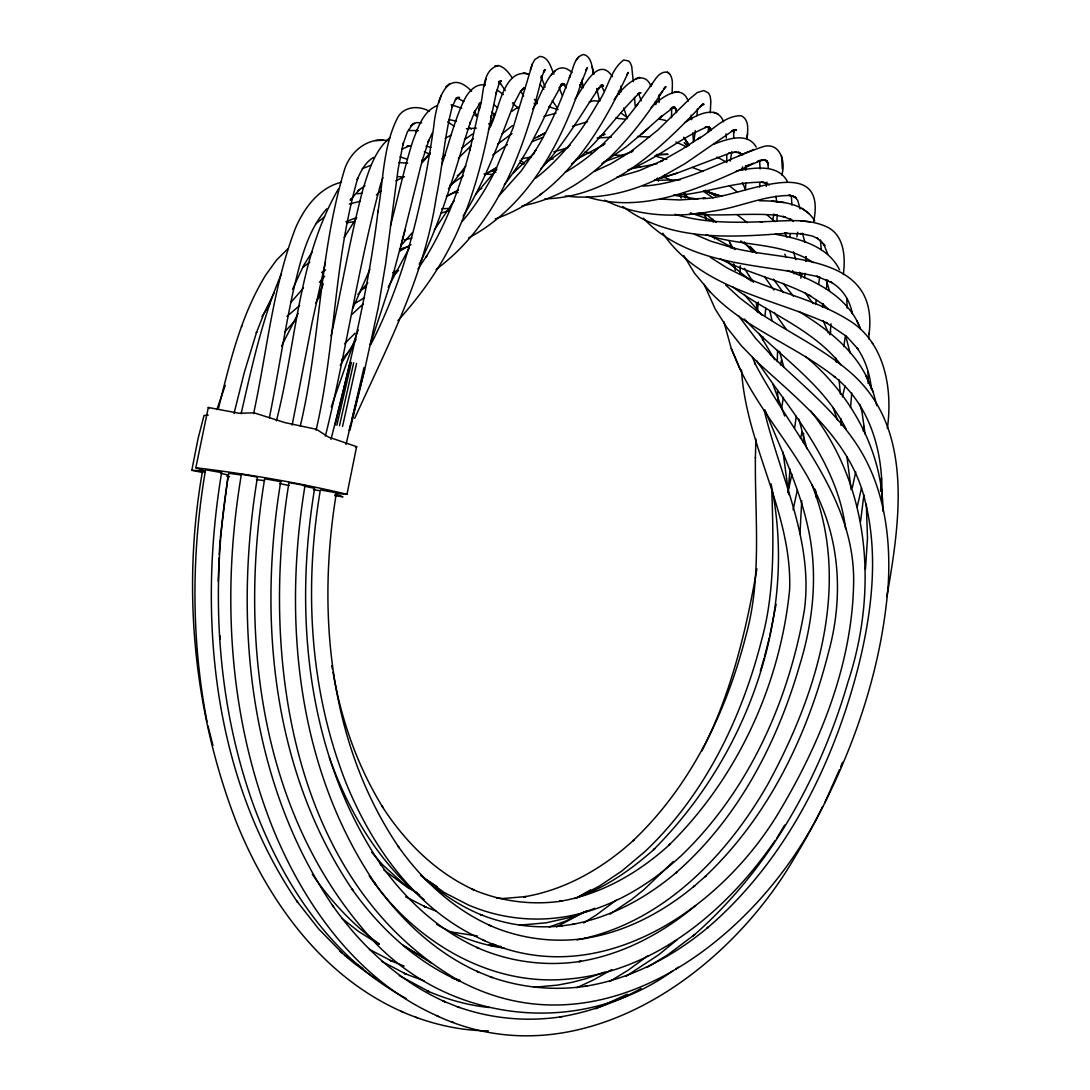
<?xml version="1.0" encoding="UTF-8"?>
<svg xmlns="http://www.w3.org/2000/svg" width="1090" height="1090" viewBox="0 0 1090 1090"><rect width="100%" height="100%" fill="white"/><g stroke="black" fill="none" stroke-linecap="round" stroke-linejoin="round"><path stroke-width="1.5" d="M841.044 425.481L841.071 418.778M777.265 361.594L777.592 350.312M755.397 457.337L755.384 458.045C754.811 517.478 762.155 578.245 745.737 636.356C726.267 712.438 690.488 786.326 632.881 840.84L634.285 839.613C603.329 868.008 565.492 890.026 523.636 896.893L525.966 896.579L503.021 898.514L496.522 898.119M726.717 162.546L726.826 154.794M671.495 117.72L671.699 108.033M746.895 139.302C747.59 131.631 750.015 119.696 741.118 115.772C724.101 115.39 711.947 131.304 698.036 138.989L700.407 137.326L681.713 149.494L660.336 161.62L662.72 160.407L639.19 170.667L616.599 177.397M805.932 261.246L806.014 256.613L805.932 261.164M697.505 108.646L696.946 115.676M803.385 442.704L803.575 433.248M218.3 581.365L219.022 558.08M755.384 458.045L755.901 439.052M869.03 334.317C879.494 252.24 785.563 261.723 732.752 247.893L734.933 248.479L710.83 241.176L694.48 234.296M745.819 182.82L745.505 189.047M781.775 174.931C786.34 161.034 779.159 140.338 761.433 147.245C722.248 160.761 685.501 183.583 643.086 186.104M881.701 499.111C883.84 453.985 870.828 405.385 834.054 376.363L835.144 377.304C795.359 345.203 744.184 328.812 709.059 290.689M782.307 168.895L781.544 155.557M659.028 102.555L659.287 94.721M740.042 273.74L740.301 265.81M801.736 500.8L799.978 533.868M672.176 93.508C671.862 86.478 674.438 76.654 667.434 72.199C658.742 70.864 654.545 81.151 650.035 86.628L651.793 84.175L636.029 106.439L637.732 104.054C617.839 130.895 594.322 155.816 565.002 172.411M776.952 220.561L777.211 214.798M759.689 187.058L759.934 182.371M868.158 383.489L868.103 371.949M762.687 339.903L762.864 336.619M733.734 138.403L733.665 130.091L734.442 132.272L733.529 130.119M219.226 554.742L220.112 539.754M710.258 112.883L710.844 101.37L710.217 96.383L708.582 93.059L703.827 90.552L697.382 92.486L689.779 98.754L658.087 129.846L630.592 151.851M851.753 393.136L850.554 407.469M868.73 338.908L869.111 333.036M880.57 491.29L881.483 478.142M757.441 311.536L758.368 302.012M788.056 491.958L790.059 469.122M830.171 333.676L831.002 323.757M220.262 538.079L228.11 475.022L220.602 473.278M865.446 569.375L867.49 538.256L866.318 504.18M708.146 131.686L708.704 126.604M764.894 316.509L765.848 308.116M804.611 277.909L805.074 273.345M887.355 428.438C892.846 388.994 884.985 341.483 847.829 319.615C816.819 300.404 780.522 292.924 747.44 278.236L749.348 279.081L727.262 268.045L710.462 257.417M789.787 237.552L790.141 234.432M863.88 494.915L860.569 521.483M813.794 221.243C827.678 149.044 736.05 199.715 702.818 198.503L705.353 198.176L679.819 199.96L660.227 199.102M827.719 279.966L826.288 289.259M746.977 138.566L747.59 133.634M693.948 141.114L695.27 130.623M843.333 274.53C845.418 258.194 844.736 237.293 828.836 227.865C807.676 216.978 782.865 221.502 760.043 221.788L762.578 221.706C733.27 222.769 703.295 223 675.01 214.24M818.617 284.435L819.666 276.833M794.651 427.907L796.272 416.298M843.837 346.62L845.227 336.674M815.633 304.41L816.328 299.791M205.097 471.956L202.372 471.779C181.826 589.404 193.611 712.642 237.048 823.917C269.039 902.302 323.212 977.417 402.891 1012.038M342.423 953.205L318.525 928.775L296.575 900.803L297.665 902.384C213 777.988 197.522 618.085 221.611 472.597L205.547 469.776C191.363 552.957 191.009 638.726 207.005 721.675M240.413 474.899L228.805 473.264C210.302 582.646 215.37 697.355 252.512 802.431C281.111 881.51 330.679 958.001 406.488 998.658M438.752 1016.534C359.073 981.899 304.9 906.798 272.909 828.414C228.328 716.621 221.502 592.224 241.408 474.259L257.485 477.093C233.383 622.581 248.861 782.484 333.54 906.88L332.436 905.286C361.199 946.038 399.117 981.354 445.02 1001.778L442.853 1000.906L459.326 1007.528L457.132 1006.642C490.527 1018.7 526.879 1022.107 561.95 1016.67L559.633 1016.984C588.205 1012.365 615.877 1002.555 641.152 988.467M460.007 981.245L456.982 980.033L459.149 980.918C415.454 961.489 379.375 927.876 352.002 889.099L353.106 890.68C272.527 772.279 257.799 620.087 280.729 481.617L264.652 478.782C239.378 632.009 258.63 804.87 361.594 927.399C437.24 1021.371 574.621 1041.427 672.939 970.781M704.14 284.34L715.312 309.247L727.071 327.709L741.323 345.721L757.155 361.975C800.455 401.651 851.372 440.851 865.174 501.291C878.772 555.273 871.809 612.049 858.661 665.391C833.496 764.322 785.713 861.086 707.056 928.244L708.514 926.977C673.157 956.584 630.851 979.093 584.962 986.3L587.278 985.987C554.742 991.028 521.02 987.867 490.05 976.681L492.23 977.567L476.807 971.353L478.973 972.226C436.381 953.287 401.202 920.519 374.524 882.709L375.614 884.29C297.039 768.859 282.678 620.469 305.036 485.445L288.973 482.625C260.278 656.371 291.411 882.423 457.078 979.597C603.574 1059.603 759.853 936.569 822.609 806.641M723.842 321.632L731.295 348.582L740.015 369.074C762.837 416.884 801.423 455.497 821.274 504.929C840.962 551.54 841.875 604.473 828.373 652.869C807.213 736.227 768.041 817.35 704.753 876.878L706.17 875.638L693.404 886.892L694.861 885.611C663.401 911.962 625.742 931.991 584.908 938.408L587.224 938.095C554.088 943.286 519.589 938.694 488.933 925.069L491.1 925.955C453.208 909.101 421.898 879.943 398.15 846.303L399.24 847.884C329.289 745.097 316.495 612.989 336.415 492.775L320.351 489.955C303.824 587.892 309.478 691.196 346.497 784.023C373.189 849.328 418.342 912.003 484.832 940.711M766.243 186.335L766.924 182.112M742.018 169.877L742.494 166.852M863.253 431.109L864.029 426.354M781.585 408.287L783.397 397.441M730.218 161.102L731.867 151.605M886.851 596.734C899.781 522.096 914.837 427.43 849.723 371.826L848.62 370.886C820.825 347.329 787.43 331.973 757.482 311.495L758.953 312.585L739.878 298.047L725.599 284.926M776.094 604.323L769.676 636.219M316.059 430.223C335.516 347.097 333.935 259.924 357.847 177.929L357.193 179.578C360.899 171.13 365.3 162.178 373.598 157.396M300.281 425.999C320.324 341.797 319.316 253.316 344.29 170.394C349.754 151.96 367.521 136.809 387.413 140.637M325.379 436.055C346.347 351.988 358.092 265.674 381.2 182.153M756.896 568.776C746.091 631.437 730.94 694.071 701.865 751.01M202.563 472.515L191.813 470.267L198.148 438.248L204.048 415.454L208.231 415.14M191.813 470.267L205.152 470.989L195.832 467.733L208.313 407.469L239.037 413.287L254.079 412.838L284.994 422.634L316.427 429.296L328.281 436.981L356.607 446.668L346.974 494.301L336.333 493.538M796.885 236.857L797.757 232.252M780.522 364.932L781.475 359.972M269.353 417.852C277.936 375.437 284.149 332.573 293.442 290.294C300.309 261.859 306.808 231.353 326.728 208.83M253.575 413.628C267.009 351.811 272.636 287.774 295.39 228.355C304.055 208.149 318.73 188.011 341.075 182.303M292.161 425.073L312.312 321.482L325.46 261.873M276.383 420.849C296.371 343.922 297.625 259.134 338.35 189.074M787.934 492.326L791.871 474.341M852.339 487.68L855.718 471.888M331.074 335.993C342.015 287.079 350.149 237.552 363.011 189.074C368.815 170.708 374.633 150.406 390.084 137.585M793.07 509.793L797.308 490.323M342.546 426.449L356.553 363.447M772.619 220.207L773.995 214.008M857.217 506.973L861.536 487.775M241.094 413.778C251.994 366.444 262.186 318.457 281.479 273.685M339.508 425.672L353.705 362.67M336.865 425.223L351.416 362.425M346.021 444.516L364.019 367.521M330.978 439.352C350.231 363.774 368.897 287.842 378.135 210.275L377.903 212.005C383.421 180.354 382.849 146.114 397.986 117.025C404.472 106.098 419.132 105.444 429.365 111.262M335.025 425.168L350.013 362.752M471.643 91.247C445.265 64.119 435.632 106.561 433.793 126.277C423.056 201.446 405.862 276.397 370.9 344.358M218.218 409.363C229.69 363.215 240.645 315.582 265.96 274.707L276.574 260.047L287.964 248.697M233.996 413.587L244.351 372.262L256.654 331.987L256.382 332.832L263.616 314.342L274.094 292.829M349.945 430.06L364.878 368.761L378.353 307.135L385.642 263.726L398.163 168.814L403.273 143.049L402.755 145.093L407.333 131.972L412.265 124.682L410.835 126.14L414.486 123.334L412.524 124.056L416.707 122.57L421.68 122.802M822.35 307.053L823.086 304.055M400.752 246.49L422.389 159.739L421.83 161.756L428.929 140.133L428.07 142.068L432.199 133.143M842.366 396.855L845.063 385.996M512.382 78.099C508.853 72.921 504.82 67.09 498.348 65.564C480.649 69.937 484.655 96.329 479.096 109.817L479.586 107.283L469.804 150.488L470.349 148.226C460.62 186.254 446.505 223.286 426.108 256.927L426.98 255.482L417.933 269.012M349.181 430.4L350.857 423.833M351.689 420.549L364.591 369.619M764.54 656.684L769.322 637.813M390.424 225.875C397.986 197.467 404.049 168.65 412.96 140.61C418.07 127.585 423.097 111.166 437.308 105.553M486.154 78.752L484.192 86.273M800.482 438.248L802.077 432.09M405.03 230.29L392.019 278.413L370.232 344.631M800.796 278.182L802.077 273.454M829.831 334.78L830.703 331.66M760.343 671.181L764.076 658.292M216.883 409.54L225.262 385.356M441.804 164.604C448.944 143.594 454.053 121.78 463.454 101.602C467.283 93.209 474.804 83.031 485.336 85.047M553.911 74.134C550.872 67.498 548.638 56.598 539.673 56.421L534.768 59.637L532.397 63.915L513.158 127.694L495.146 171.144L496.127 169.114C486.685 187.657 475.785 205.601 462.187 221.42M241.517 326.837L241.803 325.978M441.028 95.702L438.63 102.951M499.343 82.677L495.8 94.435L496.481 91.86L491.072 117.611L491.576 115.09C481.903 167.301 467.637 219.581 439.651 265.224L438.793 266.668C427.007 285.975 413.015 303.824 397.945 320.664M331.292 406.856L358.201 329.929M582.741 78.575C562.181 141.237 529.222 205.574 468.727 237.852M532.397 63.915L530.326 69.91M581.134 82.976L580.112 85.715L587.401 67.621L585.766 69.951M315.909 303.184L323.321 283.85M381.786 180.64L382.971 177.588M488.483 129.683C499.029 114.6 501.986 67.239 528.677 74.134L523.404 72.744M292.583 289.191L303.701 265.374L311.958 252.199M494.233 115.472L495.173 113.156L489.614 126.849M839.423 769.69L824.599 803.126M840.663 766.747L842.516 762.305M352.792 308.402L369.905 269.271M318.294 298.96L320.215 294.572M354.7 418.342C387.086 346.797 424.528 276.124 436.218 197.413C442.594 166.743 444.447 135.174 452.745 104.913L451.996 107.215L456.438 97.882L455.279 99.926L458.018 97.201L456.315 98.618L459.517 97.405L457.405 98.059L463.89 101.52M416.23 131.972L417.102 130.037M592.224 66.858L593.669 74.243C591.829 67.389 592.02 56.762 583.668 54.5C573.681 56.789 573.285 70.005 569.389 77.649L570.411 74.897C560.764 101.574 549.578 127.802 534.591 151.973L535.871 149.889L521.279 170.885L499.043 195.723M281.574 346.061L298.06 313.525M419.241 264.216C442.254 219.049 454.993 169.877 470.458 121.876L469.695 124.151L475.308 110.526L474.15 112.583L480.268 102.869L478.755 104.613L481.017 102.514M409.418 247.675L388.19 287.256M532.792 108.905C541.226 98.045 551.513 53.669 572.046 72.526M320.174 293.646L318.661 296.534L320.283 293.591M498.947 83.78L500.964 80.742L498.934 81.845L501.509 81.246L499.22 81.546M340.216 365.314L356.171 339.29M344.208 237.511L356.716 217.496M351.021 198.816L350.163 200.26L359.509 189.537L358.119 190.614L364.973 185.695M776.993 837.815L784.65 825.103M262.022 316.591L269.911 303.674M463.1 216.161C485.568 180.954 499.029 141.25 514.439 102.719L513.322 104.994L520.175 92.023L524.29 87.595L522.573 89.38L524.917 88.631L521.878 89.571M454.149 200.724L434.338 229.99M666.099 86.791L663.51 89.012L665.513 86.819C631.628 139.561 586.979 193.489 522.124 205.887M575.098 98.931C582.769 89.217 597.838 54.486 612.485 76.654M595.78 92.541L599.391 87.377C580.507 115.049 564.184 144.725 540.694 168.964M421.939 162.914L430.25 153.063M578.722 56.666L576.215 60.195M662.339 91.138L658.442 96.615L660.199 94.162M775.154 840.417C727.33 910.286 654.749 971.885 567.291 979.133C488.007 986.586 412.824 939.675 369.197 875.842M290.689 302.625L303.497 287.964M504.288 184.864C523.159 160.666 536.975 133.048 550.028 105.417L548.87 107.842L561.214 85.551L559.456 87.473L563.557 83.644L560.451 85.429L562.576 84.216M448.426 188.734L465.839 165.953M496.877 169.086L475.949 194.034M357.915 294.423L367.834 282.841M341.442 360.122L349.1 351.184M319.452 282.296L324.643 276.274M284.762 331.837L294.75 320.923M458.386 158.214L471.316 145.474M400.711 245.877L412.252 232.77M614.079 99.694C621.218 89.271 642.214 65.482 651.071 86.151M597.756 89.693L602.402 85.088L600.1 86.069L603.152 85.156L600.754 85.388L603.615 86.042L601.312 85.456M555.219 70.673L551.54 74.76M626.696 74.91L628.235 72.43C600.386 132.898 561.554 196.105 495.242 218.899M429.678 153.704L423.983 160.012L429.651 153.745M543.61 71.858L545.368 69.951L543.542 71.995L544.809 69.515L541.294 78.18L542.221 75.51C524.821 147.79 498.334 223.355 436.068 269.434M441.777 158.827L445.197 155.175M673.402 861.4L643.754 889.822L631.819 899.332L609.991 914.115M534.277 153.2L513.485 172.751M398.558 270.443L392.795 276.124M344.535 343.8L355.108 333.186M352.233 314.192L363.352 303.838M699.317 107.202L703.023 103.972C660.472 148.826 610.741 197.372 544.823 198.843M286.97 316.413L299.655 305.527M376.377 194.974L381.268 190.6M648.482 128.061L640.893 134.574L661.725 116.099L659.586 117.979L672.789 107.924L670.323 108.809L674.383 107.351L671.931 107.46L675.405 107.433M315.664 223.913L324.575 216.747M677.231 939.635L658.796 954.731L626.137 976.19M642.977 132.776L626.26 146.809L601.912 163.568M571.446 163.977C598.178 144.112 615.945 115.24 639.816 92.65L637.555 94.162L640.934 92.677L639.121 93.468M303.129 267.2L309.724 262.104M445.728 86.914L449.421 83.807M651.18 107.433C659.818 98.645 681.523 81.641 688.172 101.193M457.269 175.79L463.659 170.571M535.844 178.079C562.999 157.001 583.586 128.784 600.154 98.945L598.805 101.493C608.043 88.508 610.618 69.583 623.753 59.991L628.617 60.972L630.293 62.948L631.723 66.354L633.263 81.682M462.01 147.94L473.591 138.621M502.19 133.729L512.355 125.636M570.056 145.324L545.368 163.337M616.272 900.136L596.394 914.919L583.654 922.985M695.597 905.545C662.202 933.517 622.213 954.799 578.845 961.612L581.161 961.271C545.967 966.789 509.33 961.911 476.78 947.455L478.946 948.341C438.698 930.438 405.453 899.482 380.233 863.757L381.35 865.324C307.08 756.215 293.496 615.959 314.642 488.347L304.028 486.086M648.019 955.644L628.644 969.868L609.705 981.531M540.136 194.728L541.948 193.298M539.427 135.787L538.283 136.686L545.381 132.803L534.1 138.662M497.585 144.098L512 133.62M675.8 968.969L678.348 967.143M492.721 155.012L507.368 144.616M464.422 139.656L472.542 134.002M449.598 185.409L463.305 175.885M602.443 145.488L605.059 143.716M511.66 111.425L518.322 107.079M401.706 149.371L409.05 145.937L406.952 146.346L411.271 145.57M321.618 272.473L325.624 269.884M632.799 150.434L610.754 163.813L594.336 171.443M584.608 911.826L556.459 926.936M611.749 969.61L594.391 979.474L576.774 987.717M354.7 303.606L364.414 297.693M590.507 889.944L578.259 896.947M360.885 289.995L366.485 286.779M410.971 244.664L399.649 251.245M603.233 144.984L576.31 159.467M684.902 122.516C695.706 115.322 716.798 103.904 723.624 121.78M646.97 967.443L667.802 954.799L694.725 934.512L693.254 935.779C769.118 869.684 820.075 778.028 847.966 682.108C877.723 592.129 870.896 487.135 810.66 410.862M627.145 994.271L595.726 1008.768M663.088 176.13L685.215 163.541L733.992 129.874L731.445 131.263L735.736 129.601L733.134 130.31L736.554 130.132L734.088 130.105M392.741 272.663L397.196 270.306M586.842 910.859L565.315 921.227L549.292 927.004M445.238 138.239L451.124 135.16M446.573 196.323L458.413 190.178M446.464 196.364L458.399 190.191M575.983 898.228L599.255 886.184L621.886 870.965L645.048 851.494C704.508 795.21 741.432 718.95 761.529 640.416C774.99 592.061 773.423 541.485 771.856 491.835M665.459 174.931C635.116 191.418 599.936 200.41 565.369 195.996M362.262 168.705L370.804 165.312M395.902 180.79L404.458 176.662M768.273 167.71L767.742 162.396L768.109 164.59L766.57 160.584L767.619 162.383L765.044 159.712L766.733 160.966L763.109 159.631L765.275 160.285L760.616 160.271L763.109 160.216L757.414 161.483L760.071 160.748C706.32 185.082 646.901 215.738 586.502 196.759M627.84 170.04C656.452 159.453 679.588 138.185 707.574 126.726L705.012 127.367L709.29 127.053M632.799 151.415L604.269 161.77M738.625 155.802L753.83 149.48M748.517 165.19L745.887 166.266L753.422 163.173M605.005 972.008L586.188 978.616L571.855 982.376L557.617 985.101L533.909 987.268M532.097 141.632L542.534 137.49M345.898 221.788L356.144 217.714M599.364 136.468L605.086 134.22L601.884 134.888M655.226 179.714L677.122 173.133L731.24 152.586L728.638 153.281L736.472 152.055L733.965 152.178L740.233 152.75L737.957 152.259L742.985 154.753L741.05 153.731M574.403 898.514C604.623 888.377 631.192 869.752 654.79 848.674L653.36 849.9C746.977 756.365 798.698 615.387 771.012 483.81M594.963 908.283L570.724 917.262L546.24 922.794L519.399 925.192M543.951 116.412L556.077 113.156M713.637 144.207C726.608 139.397 747.209 131.413 756.228 147.041M440.728 213.368L448.576 210.588M572.468 126.263L587.524 121.739M661.494 178.079L677.122 173.133M639.707 77.363L635.416 78.712M567.917 147.722L553.761 151.892M399.335 249.242L408.587 246.435M355.531 447.227L356.798 446.9M349.277 204.075L359.959 201.309M404.186 240.004L411.938 238.029M589.254 101.929L593.941 100.757L599.813 101.234M657.202 163.691L631.478 168.718M572.196 924.402C611.204 917.303 646.97 897.561 676.904 871.973L675.432 873.226C737.331 819.462 776.734 744.089 799.365 666.222C813.617 620.619 818.508 571.569 807.349 524.74C798.33 484.832 780.236 447.963 765.125 410.194M577.019 939.893C661.289 923.68 725.94 857.067 767.251 785.263C816.56 695.338 851.971 585.207 811.996 484.995M346.675 222.823L354.659 221.597M521.429 158.799L531.184 156.987M478.51 189.142L481.848 188.584M736.35 170.885C753.326 167.915 778.165 163.119 787.661 182.044M604.623 200.165C637.909 217.005 676.713 217.973 712.778 211.174C739.17 207.563 764.294 195.083 791.163 195.492L788.779 195.26L793.942 196.582L792.008 195.696L796.095 198.162L794.76 196.745L797.716 200.356L800.115 208.898M560.151 926.146L574.498 924.075M494.724 66.054L498.348 65.564M689.561 214.417L702.614 212.782M489.178 944.812L494.097 944.226M453.345 192.671L456.724 192.344M673.729 195.342C704.181 194.47 733.188 181.172 763.681 182.343L761.297 182.071L766.76 183.447L764.826 182.507L769.363 184.918M356.989 193.734L361.703 193.339M561.227 84.107L564.307 83.876L561.95 83.521L565.015 84.829L562.794 83.712L566.214 87.922M562.481 925.819C534.686 928.857 506.223 924.92 480.281 914.469L482.448 915.368C459.476 905.994 438.562 891.961 420.549 874.957M466.397 128.743L476.48 128.075M680.228 179.809L654.286 180.3M678.634 91.805L674.22 92.023M408.695 130.514L418.437 130.582M597.143 137.953L611.381 137.204M441.695 208.762L448.29 208.49M656.412 154.766L668.075 154.317L656.575 154.576M375.628 140.555L383.149 140.297M220.807 472.624L221.611 472.597M256.681 477.107L257.485 477.093M534.045 103.686L537.247 103.591M227.279 475.049L228.11 475.022M279.898 481.63L280.729 481.617M195.832 467.733C246.667 473.905 297.175 482.393 346.974 494.301M624.325 155.393L614.556 155.121M398.749 162.56L407.687 163.2M491.358 946.215L501.059 946.433M488.306 1030.868C458.127 1030.677 428.275 1023.306 400.725 1011.166M615.659 118.129L625.21 119.26M759.362 200.751C778.955 201.01 803.303 202.072 814.748 220.861M637.541 136.482L649.681 137.013M484.069 173.964L492.762 174.454M397.877 176.621L402.878 176.948M690.556 213.708C719.332 216.815 748.258 212.673 777.02 215.234L774.636 214.962L785.113 217.114L783.056 216.365L791.681 219.989L790.1 218.79L793.466 221.406M477.284 935.969L449.707 931.759M697.859 199.157L673.729 195.178M448.671 119.519L456.383 121.154M489.328 1007.514C467.814 1005.402 446.805 999.353 426.98 990.796L429.147 991.682L399.253 975.591M800.85 220.889L810.306 221.883M264.597 480.649L256.409 479.641M784.241 202.549L771.843 201.105M454.789 192.208L458.072 192.603M584.908 152.109L591.502 152.995M226.884 476.385L229.609 476.766M313.416 489.71L319.261 490.609M334.616 495.664L342.955 496.822L335.08 494.329M504.193 948.123C480.404 944.73 457.323 936.528 436.627 924.306M426.054 146.142L430.931 147.354M289.136 485.554L279.626 483.565M775.385 234.241C799.501 238.71 827.623 245.931 839.559 269.789M659.491 119.11L665.786 120.445M519.576 163.105L523.881 164.045M452.159 978.18L459.789 980.046M451.151 104.722L461.697 108.21M706.279 234.827C741.214 246.653 781.748 241.789 813.385 262.595M654.749 155.965L666.848 159.412M706.879 126.944L710.448 127.98L708.309 127.162L711.171 129.574L709.495 128.089L710.912 130.609M704.086 190.764L720.422 195.955M716.334 221.978L690.447 212.836M399.989 156.905L406.338 158.895M482.666 939.839C598.274 994.107 722.125 908.883 780.072 810.32C821.342 740.914 852.966 661.848 853.661 580.193C853.715 495.718 791.272 433.33 754.716 362.902L755.234 364.128L752.195 356.621M424.092 980.877L404.363 973.438L406.529 974.337L381.582 961.257M436.6 1015.662C575.384 1080.585 723.801 978.071 793.302 859.847C844.096 776.271 880.924 682.081 888.268 583.927C890.925 536.621 884.031 487.162 858.102 446.573C835.035 410.412 800.673 383.98 770.344 354.345L771.448 355.422L755.806 338.595L738.639 315.909M548.72 106.67L557.971 109.695M721.757 196.391L707.383 191.69L715.558 195.601L705.394 190.164M692.3 167.438L702.887 171.484M550 158.05L553.08 159.126M491.399 170.639L495.923 172.234M716.934 157.083L725.49 161.579M717.847 113.891L713.582 112.243M435.755 910.913L423.819 906.28L425.986 907.18L405.671 896.798M663.81 177.207L671.59 180.232M786.925 270.402C816.574 281.152 848.769 297.338 860.446 328.867L856.822 320.746M404.158 966.135L390.206 960.522L392.373 961.394L369.469 949.445M494.928 944.758L497.122 945.643M451.342 1021.589L453.535 1022.475M415.481 1017.093L417.661 1017.978M424.31 151.796L429.801 154.085M675.841 142.027L686.755 146.918M720.34 258.93C749.47 273.822 782.007 280.648 810.905 296.085M735.409 249.433L710.939 235.808M437.213 886.674L426.163 879.63M416.952 892.574L408.232 887.982L383.871 869.997M519.971 160.502L524.331 162.873M637.786 165.339L640.716 166.947M424.228 958.233L403.355 945.466M431.572 963.178L402.987 945.248M379.211 944.349L358.746 931.582L341.838 918.284M468.632 127.38L471.384 128.988M474.872 115.159L477.161 116.521M809.162 295.213L823.522 304.655L822.201 303.579L828.277 308.988M798.861 311.427C825.116 327.722 851.154 347.015 865.692 375.055L873.145 391.95L876.864 405.671M362.929 968.601L344.876 955.453M376.064 979.133L355.04 963.996L339.916 951.202M488.62 123.742L491.29 125.514M703.432 191.309L713.078 197.835M732.916 287.079C768.627 313.511 813.181 329.125 841.153 365.095M447.622 121.808L454.244 126.29M751.31 281.111L726.117 260.905M740.71 240.972L752.931 249.651M419.664 895.013L402.455 882.832L382.563 864.724L371.731 852.339M729.333 185.777L737.344 192.044M816.546 237.606L818.1 238.724L812.391 236.026L800.196 233.573L802.594 233.832L784.664 233.328L787.225 233.246C731.826 237.307 669.832 242.225 622.799 206.541M620.878 112.91L627.554 117.788M497.135 89.993L503.362 94.558M809.243 213.749L801.94 208.313M379.347 944.008C353.051 925.056 330.692 900.967 312.326 874.344M737.235 214.784L747.318 222.687M817.691 238.519L824.939 245.591L821.138 241.244M667.434 72.199L669.723 74.038M715.68 222.088L705.925 214.062M424.065 899.55C378.966 863.225 348.555 811.546 329.371 757.536M493.784 104.572L497.708 107.828M766.938 214.839L775.085 221.665M688.008 146.019L684.261 142.736L687.586 145.801M420.958 875.583L444.107 892.465L468.06 904.823C497.462 917.562 530.135 921.908 561.841 917.235L564.17 916.922C607.798 909.755 647.228 886.81 679.506 857.217L680.909 855.991C748.476 791.204 788.574 701.592 804.365 610.209C813.794 540.422 779.881 475.908 764.117 409.908M805.578 356.498C851.413 394.771 882.382 450.988 883.077 511.414M512.409 102.773L517.941 108.033M751.95 248.942L756.555 253.357M498.607 81.491L500.678 83.535M643.236 218.136C688.826 266.423 758.913 263.221 818.794 276.846L816.696 276.26L831.847 282.583L830.103 281.738C842.202 288.046 849.941 300.322 852.325 313.566L852.107 312.203M684.084 193.421L689.657 199.034M750.015 246.326L755.561 252.076M744.347 319.07C778.437 355.681 823.604 383.476 846.344 429.569M491.903 111.984L494.192 114.436M761.842 315.037L744.129 294.395M710.312 292.066L694.466 273.181L683.798 255.578M474.3 112.161L477.311 115.486M783.138 283.427L793.425 296.139M744.252 241.925L752.373 251.981M674.138 106.888L676.44 109.804L675.037 107.842L676.59 112.611M662.761 233.192C700.489 288.605 770.725 297.57 827.46 323.294L825.879 322.395L846.739 336.524L857.816 348.855L856.999 347.778C865.555 359.972 869.956 374.538 871.469 389.253M871.973 342.519L872.777 343.595M540.136 84.339L543.91 89.326M534.413 99.326L537.097 102.896M208.313 407.469L208.953 408.314M773.409 279.108L783.369 292.651M805.387 293.087L813.181 303.688M499.67 82.418L505.242 90.511M774.213 312.435L786.38 329.493M764.376 276.519L773.9 290.063M552.194 100.607L557.603 108.373M683.689 137.231L689.357 145.433M748.707 275.266L753.49 282.31M684.356 138.307L688.621 144.657L684.452 138.28M756.528 360.531C792.267 412.851 837.379 463.332 845.649 528.773M774.745 359.755L759.158 333.513M520.502 90.811L523.691 96.029M744.525 268.358L748.762 275.348M638.604 93.577L641.179 100.798M601.23 85.388L603.942 90.824M784.855 233.178L787.116 237.279M729.21 241.394L733.12 248.547M742.413 182.507L745.519 189.715M823.781 244.283L827.773 254.12M580.016 84.734L581.256 87.173M784.8 254.174L786.217 257.185M792.594 270.742L794.01 273.753M865.692 375.055L873.145 391.95M826.111 279.762L829.599 291.112M679.915 195.233L681.168 198.094M802.431 233.233L804.951 242.362M731.295 348.582L740.015 369.074M823.223 320.623L828.386 332.968M540.981 76.218L545.082 87.214M562.099 95.143L559.129 87.609M784.705 416.053L772.933 384.402M833.073 407.578L837.406 419.773M657.406 178.065L658.415 181.185M627.2 118.674L623.821 107.951M845.636 335.761L850.2 353.324M793.493 251.804L795.809 259.692M799.529 272.296L800.455 275.457M704.29 213.558L706.048 219.594M859.819 404.363L861.999 411.925L865.092 434.038M798.847 419.159L806.9 448.753M779.527 351.375L783.86 367.412M208.013 725.954L212.945 745.478M599.187 99.367L596.734 88.467M733.734 263.794L735.341 270.347M769.812 310.8L772.006 320.596M775.876 196.186L776.775 201.841M593.083 71.272L593.696 74.147M331.769 665.758L332.396 668.96M333.022 672.149C341.211 719.768 357.411 766.229 382.876 807.418L381.827 805.892C404.581 841.385 435.55 872.504 474.314 890.067L472.147 889.195C500.269 901.375 531.511 905.531 561.827 901.062L559.511 901.375C601.367 894.509 639.19 872.49 670.159 844.11L668.742 845.322C737.235 778.315 780.031 685.106 789.596 590.031C792.621 513.131 746.01 445.796 741.513 369.946M835.54 357.588L836.48 362.439M583.273 87.704L582.128 81.518M655.376 101.547L655.921 104.599M745.505 165.871L745.819 170.19M684.765 193.352L685.447 197.835M846.971 456.901L851.14 489.614M730.246 243.302L730.954 248.125M783.042 452.078L788.765 494.656M815.156 489.246L816.206 497.163L815.579 490.677M759.553 160.325L760.152 168.95M691.101 115.159L691.646 119.696M791.408 196.255L791.885 205.07M839.096 379.865L840.39 394.13M714.127 235.876L714.454 238.887M756.351 303.279L757.237 311.658M820.416 239.95L821.274 249.828M693.472 141.755L692.736 132.83M634.475 97.419L635.225 106.221M705.421 213.558L705.884 219.921M778.001 402.414L777.524 390.956M219.908 635.729L220.139 638.985M726.022 133.825L726.322 138.117M620.796 86.178L621.055 91.955M846.753 298.483L847.148 308.102M713.064 219.226L713.173 222.251M496.168 167.901L484.56 174.904L496.073 167.983M701.32 105.607L703.813 104.258L701.32 105.607M619.365 94.094L618.493 91.288L619.406 94.23"/></g></svg>
